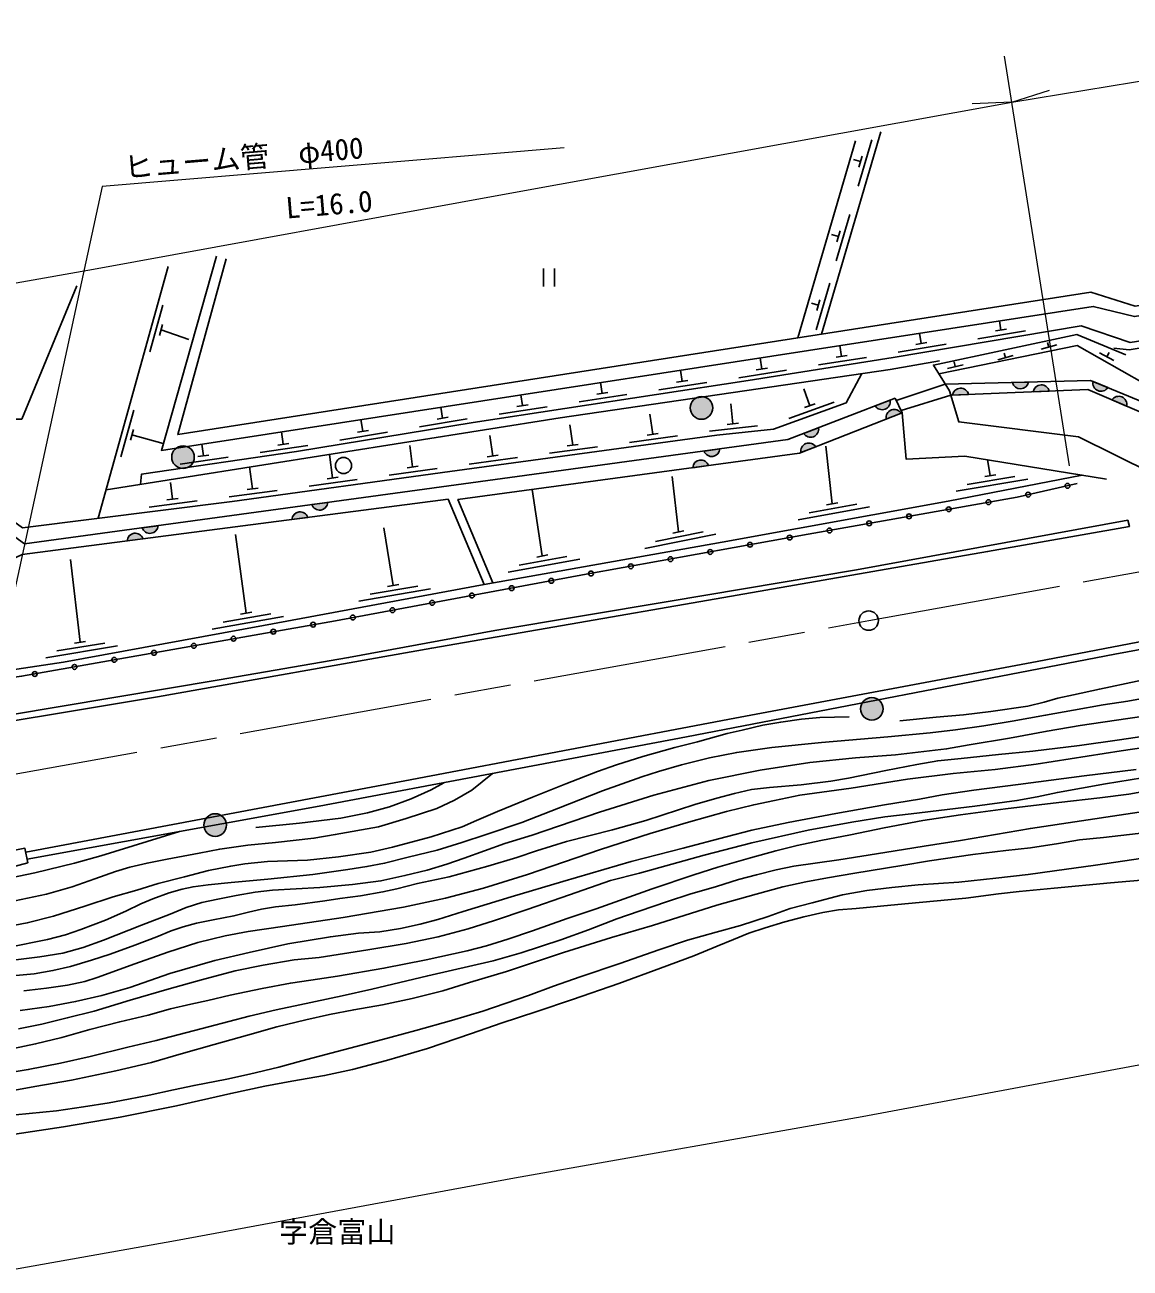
# Model space of a CAD drawing. Units: millimetres at full size, sheet at 1:1000; details may follow other scales. Extents: x 40000 to 680000, y 20000 to 380000.
# Drawn here: x 214420 to 282852, y 244235 to 321216 of the extents above; entities that cross this region are included whole.
import ezdxf
from ezdxf.enums import TextEntityAlignment as Align

# ---------------------------------------------------------------- set-up
doc = ezdxf.new("R2010")
doc.units = ezdxf.units.MM
doc.header["$LTSCALE"] = 1000
doc.linetypes.add('CHAIN', pattern=[18.5, 12, -1.5, 3.5, -1.5])
for name, color, linetype, lineweight in [('M-BGD', 7, 'Continuous', 25), ('M-BMK', 2, 'CHAIN', 13), ('M-BMK-SRVR', 3, 'Continuous', 25), ('M-STR-HTXT', 7, 'Continuous', 13)]:
    doc.layers.add(name, color=color, linetype=linetype, lineweight=lineweight)
doc.layers.add('M-BMK-HTXT', color=7, linetype='Continuous')
doc.styles.add('ＭＳ ゴシック', font='')
doc.styles.get('ＭＳ ゴシック').set_extended_font_data('MS Gothic')

msp = doc.modelspace()

# ---------------------------------------------------------------- hatches: boundary and pattern name
at = {"layer": 'M-BGD'}
for points in [[(272849, 298337, 0.82183), (271859, 298297)], [(275570, 299076, 0.82183), (276560, 299101)], [(277845, 298539, 0.82183), (276855, 298499)], [(280556, 299137, 0.82183), (281472, 298758)], [(256618, 298125, 0.41421), (255681, 297806, 0.41421), (256001, 296869, 1)], [(267071, 297621, 0.82183), (267995, 297977)], [(282632, 297607, 0.82183), (281721, 297998)], [(268678, 297171, 0.82183), (267756, 296809)], [(262637, 295916, 0.82183), (263562, 296272)], [(224520, 295074, 0.41421), (223583, 294754, 0.41421), (223903, 293817, 1)], [(256470, 294828, 0.82183), (257452, 294962)], [(263387, 295093, 0.82183), (262464, 294730)], [(256751, 293931, 0.82183), (255769, 293798)], [(231937, 290720, 0.82183), (230955, 290593)], [(232193, 291509, 0.82183), (233175, 291643)], [(221731, 289395, 0.82183), (220748, 289268)], [(221684, 290072, 0.82183), (222666, 290206)], [(267164, 279492, 0.41421), (266227, 279172, 0.41421), (266547, 278235, 1)], [(226515, 272298, 0.41421), (225578, 271979, 0.41421), (225897, 271042, 1)]]:
    msp.add_hatch(color=256, dxfattribs=at).paths.add_polyline_path(points)

# ---------------------------------------------------------------- linework, layer by layer
for p, q in [((267423, 314583), (263747, 302060)), ((266019, 311226), (266864, 314105)), ((265856, 314039), (262272, 301830)), ((266153, 312750), (265729, 312875)), ((266055, 312414), (266252, 313086)), ((264660, 306597), (265505, 309475)), ((264794, 308120), (264370, 308245)), ((264696, 307784), (264893, 308456)), ((223296, 306260), (218957, 290664)), ((246539, 306130), (246539, 305012)), ((247206, 306130), (247206, 305012)), ((263410, 302338), (264255, 305216)), ((263446, 303526), (263643, 304197)), ((222965, 303852), (222161, 300962)), ((263544, 303861), (263120, 303986)), ((222946, 302664), (222758, 301990)), ((274855, 302319), (274760, 302885)), ((222852, 302327), (224567, 301739)), ((269924, 301490), (269818, 302121)), ((273425, 301774), (276384, 302272)), ((274510, 302261), (275200, 302377)), ((264991, 300688), (264884, 301359)), ((268494, 300946), (271453, 301443)), ((269579, 301432), (270269, 301548)), ((277341, 301135), (278304, 301402)), ((277823, 301268), (277742, 301557)), ((260054, 299901), (259943, 300595)), ((263557, 300156), (266520, 300628)), ((264646, 300633), (265337, 300743)), ((272025, 300057), (271957, 300349)), ((274658, 300471), (275619, 300748)), ((275139, 300609), (275055, 300897)), ((280962, 300904), (281840, 300425)), ((281401, 300665), (281544, 300928)), ((255114, 299143), (255009, 299833)), ((258620, 299369), (261582, 299841)), ((259708, 299846), (260399, 299956)), ((271539, 299943), (272512, 300171)), ((250170, 298391), (250067, 299069)), ((253676, 298621), (256642, 299072)), ((254768, 299090), (255460, 299196)), ((268368, 297956), (271407, 298972)), ((276560, 299101), (275570, 299076)), ((281472, 298758), (280556, 299137)), ((245227, 297640), (245126, 298305)), ((248733, 297869), (251698, 298320)), ((249824, 298339), (250516, 298444)), ((263023, 297636), (262647, 298682)), ((267995, 297977), (267071, 297621)), ((268302, 298095), (268732, 297192)), ((271746, 298293), (268667, 297329)), ((271859, 298297), (272849, 298337)), ((276855, 298499), (277845, 298539)), ((281721, 297998), (282632, 297607)), ((221158, 297356), (220354, 294466)), ((240284, 296865), (240172, 297540)), ((243789, 297118), (246755, 297569)), ((244881, 297587), (245573, 297692)), ((258258, 296515), (258121, 297746)), ((261713, 296847), (264536, 297860)), ((262694, 297518), (263352, 297754)), ((267756, 296809), (268678, 297171)), ((235351, 296050), (235231, 296776)), ((238853, 296324), (241813, 296813)), ((239939, 296808), (240629, 296922)), ((248338, 295191), (248168, 296442)), ((253293, 295866), (253123, 297111)), ((256800, 296052), (259781, 296382)), ((257910, 296476), (258605, 296554)), ((221139, 296168), (220951, 295493)), ((221045, 295831), (222992, 295287)), ((230421, 295251), (230310, 296016)), ((233920, 295510), (236880, 295999)), ((235005, 295993), (235696, 296107)), ((243384, 294516), (243211, 295785)), ((251847, 295366), (254819, 295771)), ((252946, 295819), (253639, 295913)), ((263562, 296272), (262637, 295916)), ((225473, 294531), (225368, 295252)), ((228980, 294738), (231949, 295170)), ((230075, 295200), (230767, 295301)), ((238430, 293840), (238249, 295162)), ((246893, 294691), (249865, 295096)), ((247991, 295144), (248685, 295238)), ((257452, 294962), (256470, 294828)), ((262464, 294730), (263387, 295093)), ((264400, 291565), (264002, 295120)), ((224032, 294018), (227001, 294450)), ((225127, 294481), (225819, 294581)), ((233476, 293162), (233277, 294621)), ((241938, 294016), (244911, 294421)), ((243037, 294469), (243731, 294563)), ((274192, 293305), (274026, 294276)), ((228522, 292484), (228337, 293840)), ((236984, 293339), (239957, 293746)), ((238083, 293792), (238777, 293887)), ((255769, 293798), (256751, 293931)), ((271580, 291715), (279877, 293325)), ((273847, 293246), (274537, 293363)), ((223566, 291846), (223436, 292879)), ((228175, 292437), (228869, 292531)), ((232030, 292661), (235003, 293068)), ((233129, 293114), (233823, 293209)), ((254882, 289817), (254503, 293244)), ((272074, 292335), (276510, 293091)), ((272763, 292757), (275721, 293261)), ((223219, 291802), (223914, 291889)), ((227077, 291983), (230049, 292390)), ((246455, 288329), (245829, 292450)), ((222116, 291361), (225092, 291735)), ((233175, 291643), (232193, 291509)), ((257587, 289193), (271580, 291715)), ((262294, 290572), (266721, 291377)), ((262978, 291001), (265930, 291538)), ((264056, 291502), (264745, 291627)), ((230955, 290593), (231937, 290720)), ((222666, 290206), (221684, 290072)), ((228120, 284786), (227465, 289650)), ((237220, 286509), (236642, 290073)), ((252796, 288784), (257207, 289674)), ((253471, 289226), (256412, 289820)), ((254539, 289748), (255226, 289886)), ((220748, 289268), (221731, 289395)), ((242851, 286563), (257587, 289193)), ((217836, 282988), (217241, 288114)), ((244348, 287338), (248776, 288139)), ((245032, 287766), (247984, 288301)), ((246111, 288266), (246799, 288391)), ((229202, 284034), (242851, 286563)), ((235793, 285957), (238749, 286469)), ((236875, 286449), (237565, 286568)), ((235105, 285534), (239539, 286301)), ((227776, 284724), (228465, 284848)), ((226011, 283799), (230441, 284592)), ((226697, 284226), (229650, 284755)), ((216812, 281750), (229202, 284034)), ((215714, 282029), (220154, 282763)), ((216405, 282447), (219365, 282936)), ((217491, 282931), (218181, 283045)), ((206538, 280226), (216812, 281750))]:
    msp.add_line(p, q, dxfattribs=at)
for points in [[(226889, 306727), (223888, 295847), (280414, 304657), (283163, 303800), (394972, 321098)], [(226276, 306896), (222873, 294867), (280569, 303782), (283115, 303150), (395146, 320482)], [(221569, 292768), (221644, 293400), (231231, 294794), (242167, 296599), (259204, 299190), (268189, 300622), (279830, 302578), (282848, 301548), (302310, 304604), (321442, 307624), (335684, 309810), (350889, 312222), (365014, 314424), (378676, 316586), (394292, 319202)], [(395330, 318741), (377539, 315801), (358087, 312816), (342958, 310467), (318672, 306778), (314154, 305958), (289718, 302255), (282790, 301097), (281833, 301200)], [(282585, 300782), (279555, 302039), (270668, 300149), (271667, 298557), (272246, 296631), (279649, 295712), (284246, 293447), (345076, 304529), (345672, 307293), (344650, 310730)], [(271014, 299598), (279574, 301360), (283718, 299006), (311642, 303650), (326847, 306212), (345206, 308860)], [(345453, 308028), (292685, 299310), (283696, 297837), (280408, 299198), (271407, 298972)], [(271746, 298293), (280232, 298636), (283987, 297026), (325715, 304097), (345672, 307293)], [(205278, 302838), (208349, 300727), (213336, 296810), (214229, 296810), (217634, 305067)], [(197058, 301646), (203638, 297798), (214279, 290075), (227261, 291708), (240726, 293551), (257265, 295804), (260771, 296192), (265271, 297808), (266247, 299623)], [(219450, 292433), (247570, 296884), (267994, 299879), (271040, 300411)], [(202603, 297600), (214391, 289075), (261649, 295536), (268302, 298095)], [(268732, 297192), (262371, 294694), (241227, 291825), (243385, 286658)], [(268732, 297192), (268987, 294322), (272624, 294504), (281380, 293081)], [(279566, 292810), (275856, 291978), (262920, 289677), (249179, 287194), (233650, 284324), (214215, 280880), (199440, 278744), (188703, 277086), (182752, 275821), (174592, 274951), (163706, 274653), (154818, 275270), (145617, 276778), (139100, 278547), (130063, 281853), (122691, 284880), (114370, 288439), (96763, 295761)], [(242851, 286563), (240618, 291847), (214249, 288424), (212085, 287407), (212639, 281131)], [(323240, 290604), (309334, 287995), (277089, 281803), (258382, 278297), (237939, 274412), (214473, 269982)], [(323303, 290128), (307313, 286935), (281897, 282241), (255379, 277136), (232640, 272832), (214552, 269564)], [(268599, 278119), (270834, 278344), (272541, 278496), (274231, 278706), (276512, 279026), (277528, 279273), (278385, 279527), (279343, 279730), (280948, 280093), (283293, 280576), (287356, 281338), (290708, 282018), (293188, 282597), (294579, 283033), (295747, 283500), (296926, 283958), (297860, 284303)], [(213356, 264088), (215821, 264576), (216926, 264878), (217880, 265193), (219412, 265778), (220681, 266333), (221596, 266795), (222337, 267097), (223346, 267467), (224149, 267707), (224835, 267845), (225763, 267961), (227184, 268112), (229470, 268318), (232257, 268613), (234413, 268909), (235601, 269094), (236693, 269307), (238148, 269671), (239947, 270124), (241478, 270591), (242982, 271085), (245179, 271826), (247466, 272718), (250184, 273796), (252629, 274662), (253644, 274991), (255079, 275396), (256817, 275842), (258499, 276172), (260675, 276481), (263738, 276776), (267857, 277133), (270466, 277374), (272042, 277561), (273796, 277819), (275540, 278098), (277618, 278465), (279351, 278787), (281183, 279111), (282711, 279348), (285091, 279768)], [(213190, 263235), (215354, 263500), (216775, 263733), (218023, 264078), (219282, 264545), (221649, 265480), (223425, 266159), (224412, 266556), (225376, 266871), (226370, 267084), (227510, 267298), (228687, 267511), (229753, 267643), (232688, 267796), (234707, 267988), (236465, 268212), (237948, 268537), (239328, 268872), (240537, 269248), (241623, 269624), (244141, 270527), (245828, 271046), (249992, 272458), (253368, 273526), (256773, 274426), (259953, 275073), (263020, 275551), (265853, 275823), (268326, 276022), (271486, 276383), (272896, 276636), (275387, 277051), (277715, 277484), (279758, 277828), (282700, 278261), (286457, 278803)], [(211581, 265057), (214568, 265607), (216199, 266026), (218128, 266643), (219881, 267216), (221357, 267635), (222669, 268043), (224300, 268472), (225788, 268858), (227165, 269133), (228037, 269277), (229448, 269410), (231918, 269498), (233845, 269696), (235841, 269994), (237185, 270302), (239566, 270931), (241495, 271559), (242377, 271945), (243677, 272517), (245850, 273400), (247921, 274226), (249873, 274987), (251052, 275394), (252684, 275913), (254656, 276463), (256058, 276816), (257897, 277345), (258834, 277554), (260112, 277850), (261225, 278049), (262498, 278225), (263645, 278339), (265450, 278367)], [(212041, 262184), (214987, 262466), (216153, 262654), (217235, 262917), (218544, 263294), (219710, 263679), (221235, 264225), (222580, 264751), (223486, 265120), (224219, 265364), (225037, 265590), (226072, 265796), (227361, 266041), (228264, 266266), (229074, 266455), (229939, 266596), (231163, 266737), (232988, 266982), (233920, 267123), (235209, 267292), (236593, 267528), (237449, 267725), (238738, 268054), (240684, 268460), (243093, 269130), (244870, 269670), (246096, 270078), (247965, 270644), (250797, 271369), (252864, 271947), (255906, 272949), (257262, 273330), (258354, 273632), (259407, 273869), (260528, 274001), (262476, 274159), (264320, 274383), (265414, 274568), (267717, 275042), (269653, 275423), (270943, 275647), (272393, 275792), (274698, 276042), (276830, 276239), (279714, 276595), (282188, 276950), (287061, 277661)], [(287230, 276995), (282303, 276259), (277029, 275433), (274486, 275109), (271890, 274864), (269060, 274519), (265571, 273961), (262404, 273526), (260834, 273192), (259552, 272925), (257857, 272501), (255516, 271855), (253132, 271153), (250054, 270160), (245550, 268600), (242806, 267752), (240467, 267140), (237858, 266594), (234126, 265937), (230379, 265379), (228251, 265078), (226823, 264810), (225119, 264398), (223267, 263807), (221228, 263072), (218897, 262224), (218128, 261990), (217059, 261756), (215766, 261567), (214361, 261400)], [(213019, 266814), (215755, 267387), (217340, 267849), (218750, 268348), (220025, 268798), (220915, 269065), (221986, 269318), (223231, 269557), (225219, 269934), (226485, 270177), (228227, 270430), (229938, 270592), (232319, 270856), (233635, 271078), (236319, 271565), (238020, 272071), (239935, 272699), (241018, 273205), (242101, 273822), (243363, 274862)], [(283233, 275101), (280013, 274715), (275926, 274185), (273174, 273822), (271221, 273533), (269811, 273280), (267650, 272917), (264637, 272387), (261681, 271832), (259438, 271350), (257847, 270940), (255168, 270240), (251959, 269420), (247726, 268178), (244531, 267226), (241562, 266308), (239995, 265814), (238886, 265525), (237668, 265260), (236388, 265066), (235074, 264982), (233338, 264753), (230696, 264306), (228309, 263776), (226174, 263281), (223400, 262473), (220914, 261616), (219191, 261123), (217561, 260737), (215920, 260435), (214136, 260194)], [(284385, 274714), (281335, 274228), (278346, 273689), (277090, 273420), (275847, 273189), (273243, 272830), (269293, 272368), (267666, 272176), (265628, 271856), (262922, 271343), (259437, 270565), (256478, 269812), (252477, 268699), (250683, 268231), (248136, 267353), (245516, 266438), (243487, 265754), (241873, 265252), (240007, 264750), (238031, 264337), (235646, 263943), (232631, 263476), (231088, 263315), (229169, 262992), (227448, 262634), (225346, 262095), (223355, 261523), (220939, 260822), (218719, 260141), (217040, 259725), (215464, 259338), (214035, 259043)], [(228730, 271527), (231427, 271787), (233989, 272104), (235637, 272422), (236995, 272798), (238344, 273298), (239577, 273847), (240357, 274293)], [(213718, 257836), (215085, 258122), (216706, 258511), (218445, 259009), (220295, 259491), (222050, 259904), (223444, 260293), (224693, 260579), (225756, 260815), (227141, 261145), (229116, 261558), (230856, 261888), (232122, 262065), (233776, 262309), (236646, 262807), (239272, 263331), (241797, 263880), (242995, 264192), (244313, 264597), (245849, 265112), (247993, 265881), (249791, 266488), (253253, 267721), (255836, 268590), (257330, 269054), (259357, 269638), (260909, 270076), (262227, 270406), (263712, 270710), (265536, 271073), (267629, 271494), (270018, 271942), (272340, 272297), (275134, 272668), (278444, 273058), (280977, 273345), (282774, 273589), (284961, 273978)], [(213031, 256257), (214633, 256526), (216618, 256929), (218455, 257343), (220787, 257915), (222545, 258329), (225796, 259182), (228307, 259832), (229987, 260235), (231454, 260548), (234066, 261098), (235903, 261501), (239367, 262342), (243413, 263261), (245138, 263754), (247605, 264562), (249307, 265188), (251067, 265872), (252456, 266342), (254207, 266938), (255596, 267386), (257243, 267867), (258611, 268305), (259720, 268596), (260930, 268887), (262028, 269122), (264807, 269513), (267661, 269965), (270105, 270360), (272349, 270714), (276683, 271462), (288482, 273231)], [(184440, 262930), (187196, 263307), (189184, 263716), (191081, 264205), (193058, 264760), (194763, 265223), (196661, 265785), (198373, 266208), (200614, 266678), (202868, 267061), (204204, 267219), (206649, 267424), (209122, 267682), (211177, 267973), (212949, 268284), (215038, 268713), (217485, 269302), (219125, 269765), (224000, 271271)], [(212636, 255043), (215045, 255484), (217300, 255874), (220052, 256452), (222257, 256977), (224089, 257503), (226144, 258081), (228196, 258657), (230027, 259166), (231812, 259609), (233287, 259931), (234780, 260236), (236561, 260541), (238394, 260931), (240293, 261406), (241955, 261914), (244234, 262611), (247761, 263780), (250731, 264697), (253275, 265443), (257265, 266700), (259707, 267395), (261352, 267836), (262777, 268158), (264121, 268397), (265817, 268685), (268717, 269159), (270430, 269448), (273112, 269838), (275147, 270092), (276674, 270262), (278423, 270534), (279712, 270754), (281204, 270890), (286041, 271449)], [(212992, 253653), (216379, 253985), (218060, 254224), (219629, 254473), (220833, 254702), (222109, 254951), (223616, 255273), (224892, 255553), (226929, 255937), (228330, 256248), (230146, 256687), (231569, 257065), (233356, 257544), (235319, 258053), (237091, 258532), (238631, 258953), (240841, 259564), (242773, 260144), (245609, 261119), (247148, 261700), (248804, 262280), (251262, 263095), (253673, 263937), (255448, 264534), (257220, 265028), (258730, 265449), (260431, 266016), (261811, 266495), (263162, 266858), (265053, 267339), (266549, 267615), (268089, 267803), (269733, 267963), (272245, 268123), (274543, 268371), (276548, 268603), (278175, 268835), (280718, 269184), (283640, 269620)], [(213794, 252526), (216802, 252994), (220324, 253591), (223802, 254287), (227166, 255053), (229268, 255493), (230956, 255805), (232973, 256161), (234705, 256544), (236805, 257083), (239346, 257835), (242072, 258772), (243918, 259397), (246117, 260134), (248318, 260859), (251201, 261866), (253771, 262818), (255842, 263569), (257292, 264180), (258285, 264591), (259235, 264974), (260258, 265316), (261478, 265685), (262642, 265982), (263834, 266252), (264800, 266422), (265893, 266493), (268902, 266791), (272679, 267133), (274708, 267416), (275973, 267559), (278144, 267771), (281637, 268098), (286421, 268510)]]:
    msp.add_lwpolyline(points, dxfattribs=at)
for points in [[(181441, 273516), (181450, 273136), (192736, 274509), (207616, 277102), (222627, 279613), (239615, 282632), (256738, 285599), (274025, 288606), (282812, 290148), (282702, 290545), (265906, 287469), (254249, 285517), (243527, 283726), (234460, 282037), (226444, 280658), (213416, 278470), (206486, 277260), (196299, 275538), (190126, 274537)], [(213255, 270010), (213527, 269043), (214596, 269332), (214426, 270231)]]:
    msp.add_lwpolyline(points, close=True, dxfattribs=at)
for centre, radius in [((256309, 297497), 700), ((224212, 294445), 700), ((234148, 293929), 500), ((278976, 292677), 150), ((274081, 291662), 150), ((276537, 292131), 150), ((271620, 291224), 150), ((266697, 290349), 150), ((269159, 290786), 150), ((261775, 289470), 150), ((264236, 289911), 150), ((256855, 288581), 150), ((259315, 289025), 150), ((254395, 288136), 150), ((249474, 287248), 150), ((251935, 287692), 150), ((244557, 286340), 150), ((247016, 286794), 150), ((242099, 285886), 150), ((237182, 284977), 150), ((239641, 285431), 150), ((232264, 284078), 150), ((234724, 284522), 150), ((227340, 283206), 150), ((229802, 283642), 150), ((224879, 282770), 150), ((219955, 281898), 150), ((222417, 282334), 150), ((215032, 281025), 150), ((217494, 281461), 150), ((266855, 278863), 700), ((226206, 271670), 700)]:
    msp.add_circle(centre, radius, dxfattribs=at)
for centre, start, end in [((272358, 298220), 13.48739, 171.14558), ((276063, 299187), 192.6127, 350.27089), ((277354, 298422), 13.48739, 171.14558), ((281051, 299038), 168.68496, 326.34315), ((267498, 297890), 212.21007, 9.86826), ((282138, 297712), 347.9566, 145.61479), ((268253, 296899), 32.61625, 190.27444), ((263065, 296185), 212.21007, 9.86826), ((256948, 294992), 198.95555, 356.61374), ((262961, 294820), 32.61625, 190.27444), ((256273, 293768), 18.8959, 176.55409), ((231459, 290560), 18.56775, 176.22594), ((232671, 291673), 198.95555, 356.61374), ((221252, 289235), 18.56775, 176.22594), ((222162, 290236), 198.95555, 356.61374)]:
    msp.add_arc(centre, 505, start, end, dxfattribs=at)
at = {"layer": 'M-BMK'}
msp.add_lwpolyline([(73581, 298123), (97047, 288392), (116975, 280252), (126797, 276506), (134282, 273902), (145524, 270379), (151724, 269203), (157068, 268671), (163387, 268442), (165151, 268516), (167814, 268628), (182681, 269865), (209543, 274067), (266664, 284327), (305987, 291442), (351906, 299739), (364867, 302212), (386725, 304965), (401818, 306572)], dxfattribs=at)
at = {"layer": 'M-BMK-SRVR'}
msp.add_circle((266664, 284327), 600, dxfattribs=at)
at = {"layer": 'M-STR-HTXT'}
for p, q in [((275529, 316424), (392405, 335662)), ((279105, 293912), (275076, 319277)), ((275529, 316424), (277862, 317172)), ((275529, 316424), (273076, 316327))]:
    msp.add_line(p, q, dxfattribs=at)
for points in [[(106100, 317591), (117880, 312765), (147115, 300806), (150973, 299344), (154787, 298302), (159981, 297486), (164334, 297196), (167829, 297196), (171811, 297493), (174574, 297897), (181913, 299383), (199487, 302698), (218677, 306096), (243984, 310712), (275529, 316424)], [(247813, 313604), (219202, 311204), (212684, 281228)], [(176727, 238447), (183006, 238906), (191760, 240169), (204813, 242581), (223755, 245939), (244728, 249818), (266252, 253626), (283172, 256774), (315914, 262620), (334376, 266058), (353636, 269554), (363889, 271469), (373767, 273167), (383716, 274518), (392105, 275546)]]:
    msp.add_lwpolyline(points, dxfattribs=at)

# ---------------------------------------------------------------- texts
at = {"layer": 'M-BMK-HTXT', "style": 'ＭＳ ゴシック'}
msp.add_text('字倉富山', height=1320, dxfattribs=at).set_placement((233758, 246484), align=Align.MIDDLE_CENTER)
at = {"layer": 'M-STR-HTXT', "style": 'ＭＳ ゴシック'}
for s, p in [('ヒューム管\u3000φ400', (220660, 311326)), ('L=16.0', (230660, 308826))]:
    msp.add_text(s, height=1320, rotation=4.795, dxfattribs=at).set_placement(p, align=Align.BOTTOM_LEFT)

doc.saveas('drawing.dxf')
